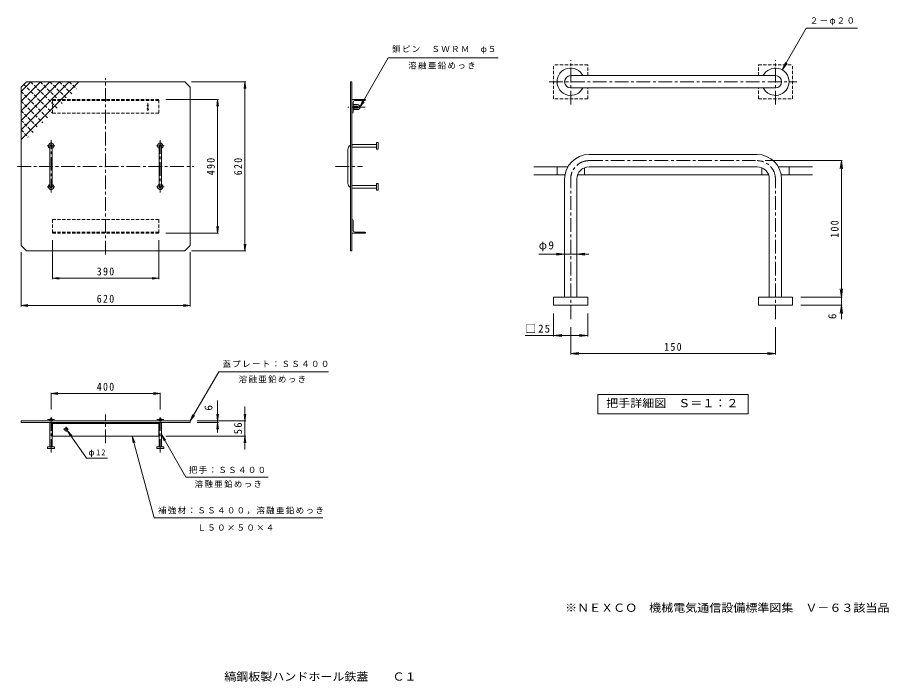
# Model space of a CAD drawing. Units: millimetres, scale not verified, with parts at other scales. Extents: x -1390 to 1801, y -1348 to 1086.
import ezdxf
from ezdxf.enums import TextEntityAlignment as Align

# ---------------------------------------------------------------- set-up
doc = ezdxf.new("R2010")
doc.units = ezdxf.units.MM
doc.header["$LTSCALE"] = 10
for name, pattern in [('CHAIN1', [8, 5, -1, 1, -1]), ('CHAIN2', [12, 9, -1, 1, -1]), ('DASHED1', [1.8, 1.2, -0.6])]:
    doc.linetypes.add(name, pattern=pattern)
for name, color, linetype, lineweight in [('C-0', 7, 'CHAIN2', 18), ('C-1', 2, 'Continuous', 18), ('C-2', 3, 'Continuous', 18), ('C-3', 4, 'Continuous', 18), ('C-4', 7, 'Continuous', 18), ('C-5', 7, 'Continuous', 18), ('C-6', 6, 'Continuous', 9), ('C-E', 7, 'Continuous', 18), ('D-2', 3, 'Continuous', 18), ('D-4', 7, 'Continuous', 18), ('D-6', 6, 'Continuous', 9)]:
    doc.layers.add(name, color=color, linetype=linetype, lineweight=lineweight)
doc.layers.add('F-4_F-4ﾚｲﾔ', color=2, linetype='Continuous')
doc.styles.add('ＭＳ ゴシック', font='')
doc.styles.get('ＭＳ ゴシック').set_extended_font_data('MS Gothic')

msp = doc.modelspace()

# ---------------------------------------------------------------- linework, layer by layer
at = {"layer": 'C-0'}
for p, q in [((-1211.79, -432.53), (-1211.79, -414.79)), ((-1221.43, -423.22), (-1203.01, -423.22))]:
    msp.add_line(p, q, dxfattribs=at)
at = {"layer": 'C-1', "linetype": 'DASHED1'}
for p, q in [((-1261.79, 785.08), (-871.79, 785.08)), ((-1261.79, 735.08), (-1261.79, 785.08)), ((-1261.79, 781.08), (-871.79, 781.08)), ((-871.79, 735.08), (-871.79, 785.08)), ((-1261.79, 735.08), (-871.79, 735.08)), ((-871.79, 345.08), (-1261.79, 345.08)), ((-1261.79, 345.08), (-1261.79, 295.08)), ((-871.79, 345.08), (-871.79, 295.08)), ((-871.79, 299.08), (-1261.79, 299.08)), ((-871.79, 295.08), (-1261.79, 295.08))]:
    msp.add_line(p, q, dxfattribs=at)
at = {"layer": 'C-1'}
for p, q in [((-114.58, 785.08), (-164.58, 785.08)), ((-160.58, 774.58), (-160.58, 738.08)), ((-154.08, 781.08), (-117.58, 781.08)), ((-114.58, 784.08), (-114.58, 785.08)), ((-163.58, 735.08), (-164.58, 735.08)), ((-163.58, 345.08), (-164.58, 345.08)), ((-160.58, 305.58), (-160.58, 342.08)), ((-114.58, 295.08), (-164.58, 295.08)), ((-154.08, 299.08), (-117.58, 299.08)), ((-114.58, 296.08), (-114.58, 295.08)), ((-1261.79, -448.22), (-1261.79, -398.22)), ((-1261.79, -402.22), (-871.79, -402.22)), ((-871.79, -448.22), (-871.79, -398.22)), ((-871.79, -448.22), (-1261.79, -448.22))]:
    msp.add_line(p, q, dxfattribs=at)
msp.add_circle((-1211.79, -423.22), 6, dxfattribs=at)
for centre, radius, start, end in [((-154.08, 774.58), 6.5, 90, 180), ((-117.58, 784.08), 3, 270, 0), ((-163.58, 738.08), 3, 270, 0), ((-163.58, 342.08), 3, 0, 90), ((-154.08, 305.58), 6.5, 180, 270), ((-117.58, 296.08), 3, 0, 90)]:
    msp.add_arc(centre, radius, start, end, dxfattribs=at)
at = {"layer": 'C-2', "linetype": 'CHAIN1'}
for p, q in [((-1066.79, 216.86), (-1066.79, 863.29)), ((-1390.01, 540.08), (-743.57, 540.08)), ((-224.68, 540.08), (-125.94, 540.08)), ((-1066.79, -474.06), (-1066.79, -369.08))]:
    msp.add_line(p, q, dxfattribs=at)
at = {"layer": 'C-2'}
for p, q in [((-1376.79, 830.08), (-1356.79, 850.08)), ((-1376.79, 250.08), (-1376.79, 830.08)), ((-1356.79, 850.08), (-776.79, 850.08)), ((-776.79, 850.08), (-756.79, 830.08)), ((-756.79, 830.08), (-756.79, 250.08)), ((-170.58, 230.08), (-170.58, 850.08)), ((-170.58, 850.08), (-164.58, 850.08)), ((-164.58, 230.08), (-164.58, 850.08)), ((-1376.79, 250.08), (-1356.79, 230.08)), ((-1356.79, 230.08), (-776.79, 230.08)), ((-776.79, 230.08), (-756.79, 250.08)), ((-170.58, 230.08), (-164.58, 230.08)), ((-1376.79, -392.22), (-756.79, -392.22)), ((-1376.79, -398.22), (-1376.79, -392.22)), ((-1376.79, -398.22), (-756.79, -398.22)), ((-756.79, -398.22), (-756.79, -392.22))]:
    msp.add_line(p, q, dxfattribs=at)
at = {"layer": 'C-2', "color": 6, "lineweight": 9}
for p, q in [((-1376.79, 814.72), (-1341.44, 850.08)), ((-1376.79, 779.37), (-1306.08, 850.08)), ((-1376.79, 744.01), (-1270.73, 850.08)), ((-1376.79, 708.65), (-1235.37, 850.08)), ((-1376.79, 637.94), (-1164.66, 850.08)), ((-1376.79, 673.3), (-1200.02, 850.08))]:
    msp.add_line(p, q, dxfattribs=at)
at = {"layer": 'C-2', "color": 6, "linetype": 'DASHED1', "lineweight": 9}
for p, q in [((-1366.79, 840.08), (-1261.89, 735.17)), ((-1341.44, 850.08), (-1244.21, 752.85)), ((-1306.08, 850.08), (-1226.53, 770.53)), ((-1270.73, 850.08), (-1208.85, 788.21)), ((-1235.37, 850.08), (-1191.18, 805.88)), ((-1200.01, 850.08), (-1173.5, 823.56)), ((-1376.79, 814.72), (-1279.57, 717.49)), ((-1376.79, 779.37), (-1297.24, 699.82)), ((-1376.79, 744.01), (-1314.92, 682.14)), ((-1376.79, 708.66), (-1332.6, 664.46)), ((-1376.79, 673.3), (-1350.28, 646.78))]:
    msp.add_line(p, q, dxfattribs=at)
at = {"layer": 'C-2'}
for centre, start, end in [((-1266.79, 615.08), 296.74321, 243.25679), ((-866.79, 615.08), 296.74321, 243.25679), ((-1266.79, 465.08), 116.74321, 63.25679), ((-866.79, 465.08), 116.74321, 63.25679)]:
    msp.add_arc(centre, 10, start, end, dxfattribs=at)
at = {"layer": 'C-3', "linetype": 'CHAIN2'}
msp.add_line((-911.79, 743.08), (-911.79, 771.08), dxfattribs=at)
at = {"layer": 'C-3'}
for p, q in [((-160.58, 761.08), (-160.58, 766.08)), ((-160.58, 766.08), (-144.54, 766.08)), ((-160.58, 761.08), (-144.56, 761.08)), ((-160.58, 748.08), (-160.58, 753.08)), ((-160.58, 753.08), (-144.58, 753.08)), ((-160.58, 748.08), (-144.58, 748.08))]:
    msp.add_line(p, q, dxfattribs=at)
at = {"layer": 'C-3', "linetype": 'CHAIN1'}
msp.add_line((-116.21, 757.08), (-179.61, 757.08), dxfattribs=at)
at = {"layer": 'C-3', "linetype": 'DASHED1'}
for centre in [(-911.79, 763.58), (-911.79, 750.58)]:
    msp.add_circle(centre, 2.5, dxfattribs=at)
at = {"layer": 'C-3'}
for radius, end in [(9, 90), (4, 89.65162)]:
    msp.add_arc((-144.58, 757.08), radius, 270, end, dxfattribs=at)
at = {"layer": 'C-4'}
for p, q in [((-751.79, 850.08), (-553.79, 850.08)), ((-556.79, 850.08), (-560.05, 825.29)), ((-556.79, 230.08), (-556.79, 850.08)), ((-556.79, 850.08), (-553.53, 825.29)), ((-846.79, 785.08), (-653.79, 785.08)), ((-656.79, 785.08), (-660.05, 760.29)), ((-656.79, 295.08), (-656.79, 785.08)), ((-656.79, 785.08), (-653.53, 760.29)), ((-656.79, 295.08), (-660.05, 319.86)), ((-656.79, 295.08), (-653.53, 319.86)), ((-846.79, 295.08), (-653.79, 295.08)), ((-1261.79, 270.08), (-1261.79, 127.08)), ((-871.79, 270.08), (-871.79, 127.08)), ((-1376.79, 225.08), (-1376.79, 27.08)), ((-756.79, 225.08), (-756.79, 27.08)), ((-751.79, 230.08), (-553.79, 230.08)), ((-556.79, 230.08), (-560.05, 254.86)), ((-556.79, 230.08), (-553.53, 254.86)), ((-1261.79, 130.08), (-1237.01, 133.34)), ((-1261.79, 130.08), (-871.79, 130.08)), ((-1261.79, 130.08), (-1237.01, 126.81)), ((-871.79, 130.08), (-896.58, 133.34)), ((-871.79, 130.08), (-896.58, 126.81)), ((-1376.79, 30.08), (-1352.01, 33.34)), ((-756.79, 30.08), (-781.58, 33.34)), ((-1376.79, 30.08), (-756.79, 30.08)), ((-1376.79, 30.08), (-1352.01, 26.81)), ((-756.79, 30.08), (-781.58, 26.81)), ((-1266.79, -292.22), (-1242.01, -288.96)), ((-1266.79, -350.42), (-1266.79, -289.22)), ((-1266.79, -292.22), (-866.79, -292.22)), ((-1266.79, -292.22), (-1242.01, -295.48)), ((-866.79, -292.22), (-891.58, -288.96)), ((-866.79, -292.22), (-891.58, -295.48)), ((-866.79, -350.42), (-866.79, -289.22)), ((-656.79, -318.3), (-656.79, -434.92)), ((-556.79, -339.87), (-556.79, -496.94)), ((-656.79, -392.22), (-660.05, -367.43)), ((-656.79, -392.22), (-653.53, -367.43)), ((-556.79, -392.22), (-560.05, -367.43)), ((-556.79, -392.22), (-553.53, -367.43)), ((-731.79, -392.22), (-553.79, -392.22)), ((-731.79, -398.22), (-653.79, -398.22)), ((-656.79, -398.22), (-660.05, -423.01)), ((-656.79, -398.22), (-653.53, -423.01)), ((-846.79, -448.22), (-553.79, -448.22)), ((-556.79, -448.22), (-560.05, -473.01)), ((-556.79, -448.22), (-553.53, -473.01))]:
    msp.add_line(p, q, dxfattribs=at)
at = {"layer": 'C-5'}
for p, q in [((-135.58, 757.08), (-120.36, 776.91)), ((-1207.53, -427.44), (-1190.78, -446)), ((-1137.11, -529.6), (-1059.87, -529.6))]:
    msp.add_line(p, q, dxfattribs=at)
for points in [[(-31.66, 937.08), (-135.58, 757.08), (-126.01, 780.17)], [(-1137.11, -529.6), (-1207.53, -427.44), (-1196.15, -449.7)]]:
    msp.add_lwpolyline(points, dxfattribs=at)
at = {"layer": 'C-6', "linetype": 'CHAIN1'}
for p, q in [((-1280.95, 615.08), (-1252.82, 615.08)), ((-1266.79, 444.31), (-1266.79, 635.84)), ((-852.63, 615.08), (-880.77, 615.08)), ((-866.79, 635.84), (-866.79, 444.31)), ((-1280.95, 465.08), (-1252.82, 465.08)), ((-852.63, 465.08), (-880.77, 465.08)), ((-1266.79, -508.88), (-1266.79, -375.42)), ((-866.79, -508.88), (-866.79, -375.42)), ((-1279.52, -387.72), (-1254.27, -387.72)), ((-854.06, -387.72), (-879.31, -387.72))]:
    msp.add_line(p, q, dxfattribs=at)
at = {"layer": 'C-6'}
for p, q in [((-1271.29, 465.08), (-1271.29, 615.08)), ((-1262.29, 465.08), (-1262.29, 615.08)), ((-871.29, 615.08), (-871.29, 465.08)), ((-862.29, 615.08), (-862.29, 465.08)), ((-161.58, 619.58), (-75.08, 619.58)), ((-161.58, 610.58), (-75.08, 610.58)), ((-75.08, 602.58), (-75.08, 627.58)), ((-75.08, 627.58), (-69.08, 627.58)), ((-69.08, 602.58), (-69.08, 627.58)), ((-179.58, 478.58), (-179.58, 601.58)), ((-75.08, 602.58), (-69.08, 602.58)), ((-161.58, 469.58), (-75.08, 469.58)), ((-161.58, 460.58), (-75.08, 460.58)), ((-75.08, 477.58), (-75.08, 452.58)), ((-75.08, 452.58), (-69.08, 452.58)), ((-1271.29, -392.22), (-1271.29, -387.72)), ((-1271.29, -487.72), (-1271.29, -398.22)), ((-1262.29, -392.22), (-1262.29, -387.72)), ((-1262.29, -487.72), (-1262.29, -398.22)), ((-871.29, -392.22), (-871.29, -387.72)), ((-871.29, -487.72), (-871.29, -398.22)), ((-862.29, -392.22), (-862.29, -387.72)), ((-862.29, -487.72), (-862.29, -398.22)), ((-1279.29, -487.72), (-1254.29, -487.72)), ((-1279.29, -493.72), (-1279.29, -487.72)), ((-879.29, -493.72), (-879.29, -487.72)), ((-854.29, -487.72), (-879.29, -487.72)), ((-854.29, -493.72), (-879.29, -493.72)), ((-854.29, -493.72), (-854.29, -487.72))]:
    msp.add_line(p, q, dxfattribs=at)
for points in [[(-75.08, 477.58), (-69.08, 477.58), (-69.08, 452.58)], [(-1279.29, -493.72), (-1254.29, -493.72), (-1254.29, -487.72)]]:
    msp.add_lwpolyline(points, dxfattribs=at)
msp.add_circle((-866.79, -387.72), 4.5, dxfattribs=at)
for centre, radius, start, end in [((-1266.79, 615.08), 4.5, 0, 180), ((-866.79, 615.08), 4.5, 7.01646, 180), ((-161.58, 601.58), 18, 119.99998, 180), ((-161.58, 601.58), 18, 90, 99.59406), ((-161.58, 601.58), 9, 90, 109.47121), ((-1266.79, 465.08), 4.5, 180, 0), ((-866.79, 465.08), 4.5, 180, 0), ((-161.58, 478.58), 18, 180, 240), ((-161.58, 478.58), 9, 250.52878, 270), ((-161.58, 478.58), 18, 260.40593, 270), ((-1266.79, -387.72), 4.5, 9.05301, 0)]:
    msp.add_arc(centre, radius, start, end, dxfattribs=at)
at = {"layer": 'C-E'}
for p, q in [((-31.66, 937.08), (370.43, 937.08)), ((-756.79, -392.22), (-652.87, -212.22)), ((-652.87, -212.22), (-250.78, -212.22)), ((-756.79, -392.22), (-747.22, -369.12)), ((-756.79, -392.22), (-741.57, -372.39)), ((-862.29, -442.97), (-772.66, -598.22)), ((-862.29, -442.97), (-847.07, -462.8)), ((-862.29, -442.97), (-852.72, -466.07)), ((-969.29, -448.22), (-888.91, -748.22)), ((-969.29, -448.22), (-966.03, -473.01)), ((-969.29, -448.22), (-959.72, -471.32)), ((-772.66, -598.22), (-471.74, -598.22)), ((-888.91, -748.22), (-271.29, -748.22))]:
    msp.add_line(p, q, dxfattribs=at)
at = {"layer": 'D-2'}
for p, q in [((626.11, 538.54), (501.08, 538.54)), ((586.55, 508.54), (586.55, 538.54)), ((686.55, 508.54), (686.55, 535)), ((1336.55, 508.54), (1336.55, 535)), ((1397, 538.54), (1522.03, 538.54)), ((1436.55, 508.54), (1436.55, 538.54)), ((615.31, 508.54), (501.08, 508.54)), ((661.63, 508.54), (1361.48, 508.54)), ((1407.8, 508.54), (1522.03, 508.54))]:
    msp.add_line(p, q, dxfattribs=at)
for centre, start, end in [((636.55, 850.08), 26.74368, 333.2563), ((1386.55, 850.08), 206.74368, 153.2563)]:
    msp.add_arc(centre, 50, start, end, dxfattribs=at)
at = {"layer": 'D-4'}
for p, q in [((1411.55, 893.38), (1499.54, 1045.77)), ((1499.54, 1045.77), (1687.42, 1045.77)), ((1411.55, 893.38), (1423.04, 921.09)), ((1411.55, 893.38), (1429.82, 917.18)), ((1349.05, 561.04), (1631.07, 561.04)), ((1628.07, 561.04), (1624.15, 531.3)), ((1628.07, -19.37), (1628.07, 561.04)), ((1628.07, 561.04), (1631.98, 531.3)), ((703.46, 218.35), (519.69, 218.35)), ((614.05, 218.35), (584.31, 222.26)), ((614.05, 218.35), (584.31, 214.43)), ((659.05, 218.35), (688.8, 222.26)), ((659.05, 218.35), (688.8, 214.43)), ((1628.07, 61.04), (1624.15, 90.79)), ((1628.07, 61.04), (1631.98, 90.79)), ((1479.05, 61.04), (1631.07, 61.04)), ((574.05, 1.04), (574.05, -82.89)), ((699.05, 1.04), (699.05, -82.89)), ((1479.05, 31.04), (1631.07, 31.04)), ((1628.07, 31.04), (1624.15, 1.3)), ((1628.07, 31.04), (1631.98, 1.3)), ((636.55, -49.54), (636.55, -149.16)), ((1386.55, -49.54), (1386.55, -149.16)), ((469.6, -79.89), (699.05, -79.89)), ((574.05, -79.89), (603.8, -75.97)), ((574.05, -79.89), (603.8, -83.8)), ((699.05, -79.89), (669.31, -75.97)), ((699.05, -79.89), (669.31, -83.8)), ((636.55, -146.16), (666.3, -142.25)), ((636.55, -146.16), (1386.55, -146.16)), ((636.55, -146.16), (666.3, -150.08)), ((1386.55, -146.16), (1356.81, -142.25)), ((1386.55, -146.16), (1356.81, -150.08))]:
    msp.add_line(p, q, dxfattribs=at)
at = {"layer": 'D-4', "color": 2}
for points in [[(1286.55, -366.16), (1286.55, -296.16), (736.55, -296.16)], [(1286.55, -366.16), (736.55, -366.16), (736.55, -296.16)]]:
    msp.add_lwpolyline(points, dxfattribs=at)
at = {"layer": 'D-6', "linetype": 'CHAIN1'}
for p, q in [((636.55, 767.1), (636.55, 929.25)), ((1386.55, 767.1), (1386.55, 929.25)), ((558.08, 850.08), (1465.03, 850.08)), ((704.05, 561.04), (1319.05, 561.04)), ((636.55, -19.54), (636.55, 493.54)), ((1386.55, -19.54), (1386.55, 493.54))]:
    msp.add_line(p, q, dxfattribs=at)
at = {"layer": 'D-6', "linetype": 'DASHED1'}
for p, q in [((574.05, 787.58), (574.05, 912.58)), ((699.05, 912.58), (574.05, 912.58)), ((699.05, 872.58), (699.05, 912.58)), ((1324.05, 872.58), (1324.05, 912.58)), ((1324.05, 912.58), (1449.05, 912.58)), ((1449.05, 787.58), (1449.05, 912.58)), ((699.05, 787.58), (699.05, 827.58)), ((1324.05, 787.58), (1324.05, 827.58)), ((699.05, 787.58), (574.05, 787.58)), ((1324.05, 787.58), (1449.05, 787.58))]:
    msp.add_line(p, q, dxfattribs=at)
at = {"layer": 'D-6'}
for p, q in [((636.55, 872.58), (1386.55, 872.58)), ((636.55, 827.58), (1386.55, 827.58)), ((704.05, 583.54), (1319.05, 583.54)), ((704.05, 538.54), (1319.05, 538.54)), ((614.05, 61.04), (614.05, 493.54)), ((659.05, 61.04), (659.05, 493.54)), ((1364.05, 61.04), (1364.05, 493.54)), ((1409.05, 61.04), (1409.05, 493.54)), ((574.05, 31.04), (574.05, 61.04)), ((699.05, 61.04), (574.05, 61.04)), ((699.05, 31.04), (699.05, 61.04)), ((1324.05, 61.04), (1449.05, 61.04)), ((1324.05, 31.04), (1324.05, 61.04)), ((699.05, 31.04), (574.05, 31.04))]:
    msp.add_line(p, q, dxfattribs=at)
msp.add_lwpolyline([(1324.05, 31.04), (1449.05, 31.04), (1449.05, 61.04)], dxfattribs=at)
for centre, radius, start, end in [((636.55, 850.08), 22.5, 90, 270), ((1386.55, 850.08), 22.5, 270, 90), ((704.05, 493.54), 90, 90, 180), ((1319.05, 493.54), 90, 0, 90), ((704.05, 493.54), 45, 90, 180), ((1319.05, 493.54), 45, 0, 90)]:
    msp.add_arc(centre, radius, start, end, dxfattribs=at)
at = {"layer": 'D-6', "linetype": 'CHAIN1'}
for centre, start, end in [((704.05, 493.54), 90, 180), ((1319.05, 493.54), 0, 90)]:
    msp.add_arc(centre, 67.5, start, end, dxfattribs=at)

# ---------------------------------------------------------------- texts
at = {"layer": 'C-4', "color": 2, "style": 'ＭＳ ゴシック'}
msp.add_text('6', height=29.33, rotation=90, dxfattribs=at).set_placement((-666.79, -354.7), align=Align.BOTTOM_LEFT)
at = {"layer": 'C-4', "color": 2, "style": 'ＭＳ ゴシック', "width": 1.1}
msp.add_text('※ＮＥＸＣＯ\u3000機械電気通信設備標準図集\u3000Ｖ－６３該当品', height=29.33, dxfattribs=at).set_placement((616.02, -1100.85), align=Align.BOTTOM_LEFT)
at = {"layer": 'C-4', "color": 2, "char_height": 29.33, "attachment_point": 7, "rotation": 90, "style": 'ＭＳ ゴシック'}
for s, insert in [('\\T1.27;\\W0.9;490', (-666.79, 507.58)), ('\\T1.27;\\W0.9;620', (-566.79, 507.58)), ('\\T1.27;\\W0.95;56', (-566.79, -441.47))]:
    msp.add_mtext(s, dxfattribs=dict(at, insert=insert))
at = {"layer": 'C-4', "color": 2, "char_height": 29.33, "attachment_point": 7, "style": 'ＭＳ ゴシック'}
for s, insert in [('\\T1.27;\\W0.9;390', (-1099.29, 140.08)), ('\\T1.27;\\W0.9;620', (-1099.29, 40.08)), ('\\T1.27;\\W0.9;400', (-1099.29, -282.22))]:
    msp.add_mtext(s, dxfattribs=dict(at, insert=insert))
at = {"layer": 'C-5', "insert": (-1130.03, -524.7), "char_height": 21.99, "attachment_point": 7, "style": 'ＭＳ ゴシック'}
msp.add_mtext('\\T1.26;\\W0.95;φ12', dxfattribs=at)
at = {"layer": 'C-E', "char_height": 21.99, "attachment_point": 7, "style": 'ＭＳ ゴシック'}
for s, insert in [('\\T1.17;鎖ピン\u3000ＳＷＲＭ\u3000φ５', (-17.55, 952.93)), ('\\T1.17;溶融亜鉛めっき', (41.47, 895.76)), ('\\T1.17;蓋プレート：ＳＳ４００', (-638.76, -196.36)), ('\\T1.17;溶融亜鉛めっき', (-579.75, -253.54)), ('\\T1.17;把手：ＳＳ４００', (-762.12, -585.91)), ('\\T1.17;溶融亜鉛めっき', (-741.2, -637.67)), ('\\T1.17;補強材：ＳＳ４００，溶融亜鉛めっき', (-875.01, -734.73)), ('\\T1.17;Ｌ５０×５０×４', (-730.41, -795.11))]:
    msp.add_mtext(s, dxfattribs=dict(at, insert=insert))
at = {"layer": 'D-4', "color": 2, "style": 'ＭＳ ゴシック'}
msp.add_text('6', height=29.33, rotation=90, dxfattribs=at).set_placement((1618.07, -19.37), align=Align.BOTTOM_LEFT)
at = {"layer": 'D-4', "color": 2, "style": 'ＭＳ ゴシック', "width": 1.1}
msp.add_text('把手詳細図\u3000Ｓ＝１：２', height=29.33, dxfattribs=at).set_placement((766.55, -351.16), align=Align.BOTTOM_LEFT)
at = {"layer": 'D-4', "insert": (1512.17, 1057.35), "char_height": 21.99, "attachment_point": 7, "style": 'ＭＳ ゴシック'}
msp.add_mtext('\\T1.17;２－φ２０', dxfattribs=at)
at = {"layer": 'D-4', "color": 2, "insert": (1618.07, 278.54), "char_height": 29.33, "attachment_point": 7, "rotation": 90, "style": 'ＭＳ ゴシック'}
msp.add_mtext('\\T1.27;\\W0.9;100', dxfattribs=at)
at = {"layer": 'D-4', "color": 2, "char_height": 29.33, "attachment_point": 7, "style": 'ＭＳ ゴシック'}
for s, insert in [('\\T1.17;φ9', (519.69, 228.35)), ('\\T1.19;□25', (469.6, -69.89)), ('\\T1.27;\\W0.9;150', (979.05, -136.16))]:
    msp.add_mtext(s, dxfattribs=dict(at, insert=insert))
at = {"layer": 'F-4_F-4ﾚｲﾔ', "style": 'ＭＳ ゴシック', "width": 1.1}
msp.add_text('縞鋼板製ハンドホール鉄蓋\u3000\u3000Ｃ１', height=29.33, dxfattribs=at).set_placement((-632.5, -1353.11), align=Align.BOTTOM_LEFT)

doc.saveas('drawing.dxf')
